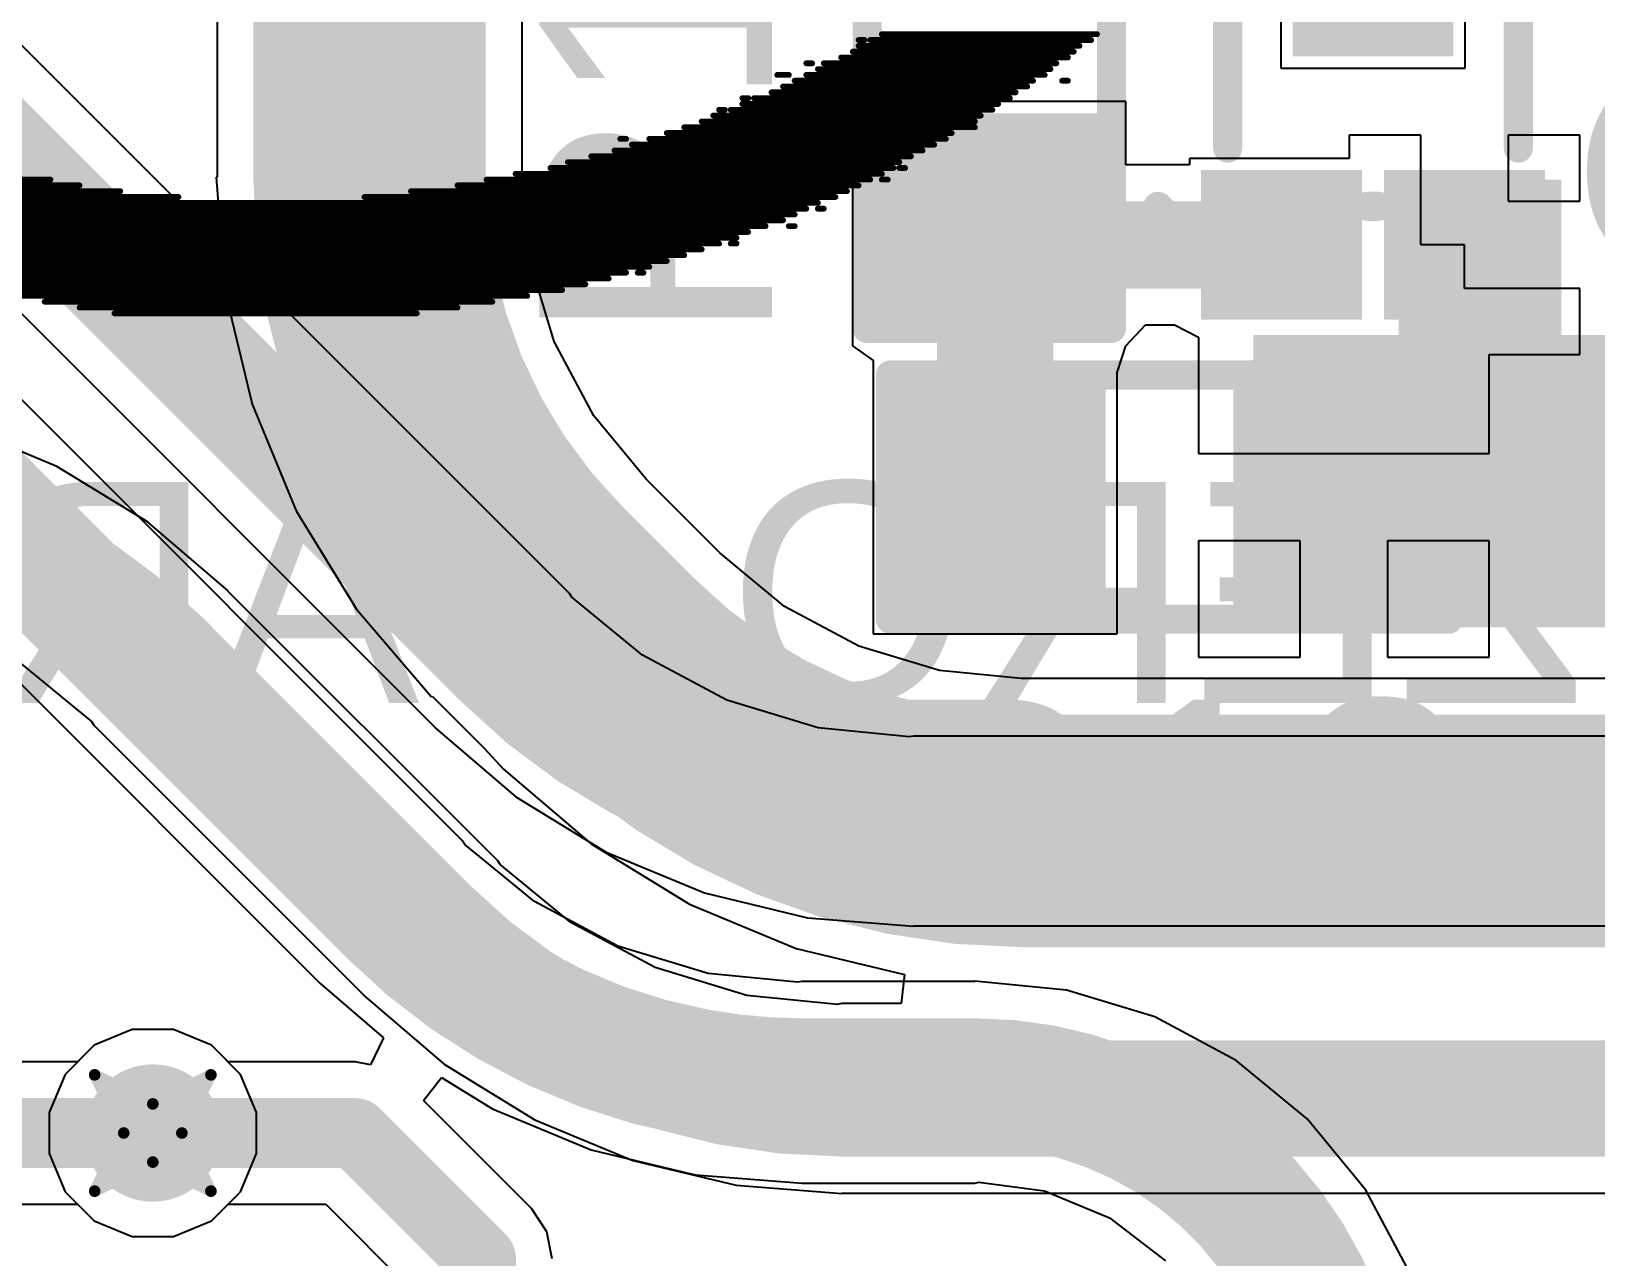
# Model space of a CAD drawing. Header units: inches. Extents: x -5 to 426, y -53 to 116.
# Drawn here: x 31.3 to 38.13, y -18.04 to -12.69 of the extents above; entities that cross this region are included whole.
import ezdxf

# ---------------------------------------------------------------- set-up
doc = ezdxf.new("R2010")
doc.units = ezdxf.units.IN
for name, color, linetype in [('Board Outline', 216, 'Continuous'), ('Bottom Layer', 5, 'Continuous'), ('Bottom Overlay', 54, 'Continuous'), ('Drill Drawing', 1, 'Continuous'), ('Top Layer', 1, 'Continuous'), ('Top Overlay', 2, 'Continuous'), ('Top Paste', 8, 'Continuous'), ('Top Solder', 216, 'Continuous'), ('Via Holes', 16, 'Continuous')]:
    doc.layers.add(name, color=color, linetype=linetype)
doc.styles.add('Arial', font='', dxfattribs={"height": 0.2})
doc.styles.get('Arial').set_extended_font_data('Arial')

# ---------------------------------------------------------------- blocks, each defined once
blk = doc.blocks.new('R___0603_38')
at = {"layer": 'Top Layer'}
for points in [[(-0.381, 0.4445), (-0.381, -0.4445), (-1.143, -0.4445), (-1.143, 0.4445)], [(1.143, 0.4445), (1.143, -0.4445), (0.381, -0.4445), (0.381, 0.4445)]]:
    blk.add_hatch(color=1, dxfattribs=at).paths.add_polyline_path(points)
at = {"layer": 'Top Paste'}
for points in [[(-0.381, 0.4445), (-0.381, -0.4445), (-1.143, -0.4445), (-1.143, 0.4445)], [(1.143, 0.4445), (1.143, -0.4445), (0.381, -0.4445), (0.381, 0.4445)]]:
    blk.add_hatch(color=8, dxfattribs=at).paths.add_polyline_path(points)
at = {"layer": 'Top Solder'}
for points in [[(-0.2794, 0.5461), (-0.2794, -0.5461), (-1.2446, -0.5461), (-1.2446, 0.5461)], [(1.2446, 0.5461), (1.2446, -0.5461), (0.2794, -0.5461), (0.2794, 0.5461)]]:
    blk.add_hatch(color=216, dxfattribs=at).paths.add_polyline_path(points)
at = {"layer": 'Top Overlay'}
for points in [[(-1.2192, 0.5334, 0.127, 0.127, 0), (1.2192, 0.5334, 0.127, 0.127, 0)], [(-1.2192, -0.5334, 0.127, 0.127, 0), (-1.2192, 0.5334, 0.127, 0.127, 0)], [(1.2192, -0.5334, 0.127, 0.127, 0), (1.2192, 0.5334, 0.127, 0.127, 0)], [(-1.2192, -0.5334, 0.127, 0.127, 0), (1.2192, -0.5334, 0.127, 0.127, 0)]]:
    blk.add_lwpolyline(points, format="xyseb", dxfattribs=at)
for points in [[(-1.25095, 0.5334, 0.0635, 0.0635, 1), (-1.18745, 0.5334, 0.0635, 0.0635, 1)], [(-1.25095, 0.5334, 0.0635, 0.0635, 1), (-1.18745, 0.5334, 0.0635, 0.0635, 1)], [(1.18745, 0.5334, 0.0635, 0.0635, 1), (1.25095, 0.5334, 0.0635, 0.0635, 1)], [(1.18745, 0.5334, 0.0635, 0.0635, 1), (1.25095, 0.5334, 0.0635, 0.0635, 1)], [(-1.25095, -0.5334, 0.0635, 0.0635, 1), (-1.18745, -0.5334, 0.0635, 0.0635, 1)], [(-1.25095, -0.5334, 0.0635, 0.0635, 1), (-1.18745, -0.5334, 0.0635, 0.0635, 1)], [(1.18745, -0.5334, 0.0635, 0.0635, 1), (1.25095, -0.5334, 0.0635, 0.0635, 1)], [(1.18745, -0.5334, 0.0635, 0.0635, 1), (1.25095, -0.5334, 0.0635, 0.0635, 1)]]:
    blk.add_lwpolyline(points, format="xyseb", close=True, dxfattribs=at)
blk = doc.blocks.new('R___0603_39')
at = {"layer": 'Top Layer'}
for points in [[(-0.381, 0.4445), (-0.381, -0.4445), (-1.143, -0.4445), (-1.143, 0.4445)], [(1.143, 0.4445), (1.143, -0.4445), (0.381, -0.4445), (0.381, 0.4445)]]:
    blk.add_hatch(color=1, dxfattribs=at).paths.add_polyline_path(points)
at = {"layer": 'Top Paste'}
for points in [[(-0.381, 0.4445), (-0.381, -0.4445), (-1.143, -0.4445), (-1.143, 0.4445)], [(1.143, 0.4445), (1.143, -0.4445), (0.381, -0.4445), (0.381, 0.4445)]]:
    blk.add_hatch(color=8, dxfattribs=at).paths.add_polyline_path(points)
at = {"layer": 'Top Solder'}
for points in [[(-0.2794, 0.5461), (-0.2794, -0.5461), (-1.2446, -0.5461), (-1.2446, 0.5461)], [(1.2446, 0.5461), (1.2446, -0.5461), (0.2794, -0.5461), (0.2794, 0.5461)]]:
    blk.add_hatch(color=216, dxfattribs=at).paths.add_polyline_path(points)
at = {"layer": 'Top Overlay'}
for points in [[(-1.2192, 0.5334, 0.127, 0.127, 0), (1.2192, 0.5334, 0.127, 0.127, 0)], [(-1.2192, 0.5334, 0.127, 0.127, 0), (-1.2192, -0.5334, 0.127, 0.127, 0)], [(1.2192, 0.5334, 0.127, 0.127, 0), (1.2192, -0.5334, 0.127, 0.127, 0)], [(-1.2192, -0.5334, 0.127, 0.127, 0), (1.2192, -0.5334, 0.127, 0.127, 0)]]:
    blk.add_lwpolyline(points, format="xyseb", dxfattribs=at)
for points in [[(-1.25095, 0.5334, 0.0635, 0.0635, 1), (-1.18745, 0.5334, 0.0635, 0.0635, 1)], [(-1.25095, 0.5334, 0.0635, 0.0635, 1), (-1.18745, 0.5334, 0.0635, 0.0635, 1)], [(1.18745, 0.5334, 0.0635, 0.0635, 1), (1.25095, 0.5334, 0.0635, 0.0635, 1)], [(1.18745, 0.5334, 0.0635, 0.0635, 1), (1.25095, 0.5334, 0.0635, 0.0635, 1)], [(-1.25095, -0.5334, 0.0635, 0.0635, 1), (-1.18745, -0.5334, 0.0635, 0.0635, 1)], [(-1.25095, -0.5334, 0.0635, 0.0635, 1), (-1.18745, -0.5334, 0.0635, 0.0635, 1)], [(1.18745, -0.5334, 0.0635, 0.0635, 1), (1.25095, -0.5334, 0.0635, 0.0635, 1)], [(1.18745, -0.5334, 0.0635, 0.0635, 1), (1.25095, -0.5334, 0.0635, 0.0635, 1)]]:
    blk.add_lwpolyline(points, format="xyseb", close=True, dxfattribs=at)
blk = doc.blocks.new('SOT_723_41')
at = {"layer": 'Top Layer'}
for points in [[(-0.25, 0.8), (0.25, 0.8), (0.25, 0.35), (-0.25, 0.35)], [(-0.65, -0.35), (-0.15, -0.35), (-0.15, -0.8), (-0.65, -0.8)], [(0.15, -0.35), (0.65, -0.35), (0.65, -0.8), (0.15, -0.8)]]:
    blk.add_hatch(color=1, dxfattribs=at).paths.add_polyline_path(points)
at = {"layer": 'Top Paste'}
for points in [[(-0.25, 0.8), (0.25, 0.8), (0.25, 0.35), (-0.25, 0.35)], [(-0.65, -0.35), (-0.15, -0.35), (-0.15, -0.8), (-0.65, -0.8)], [(0.15, -0.35), (0.65, -0.35), (0.65, -0.8), (0.15, -0.8)]]:
    blk.add_hatch(color=8, dxfattribs=at).paths.add_polyline_path(points)
at = {"layer": 'Top Solder'}
for points in [[(-0.3516, 0.9016), (0.3516, 0.9016), (0.3516, 0.2484), (-0.3516, 0.2484)], [(-0.7516, -0.2484), (-0.0484, -0.2484), (-0.0484, -0.9016), (-0.7516, -0.9016)], [(0.0484, -0.2484), (0.7516, -0.2484), (0.7516, -0.9016), (0.0484, -0.9016)]]:
    blk.add_hatch(color=216, dxfattribs=at).paths.add_polyline_path(points)
at = {"layer": 'Top Overlay'}
for points in [[(-0.635, -0.1524, 0.127, 0.127, 0), (-0.635, 0.635, 0.127, 0.127, 0)], [(-0.635, 0.635, 0.127, 0.127, 0), (-0.381, 0.635, 0.127, 0.127, 0)], [(-0.635, -0.1524, 0.127, 0.127, 0), (-0.635, 0.635, 0.127, 0.127, 0)], [(-0.635, 0.635, 0.127, 0.127, 0), (-0.381, 0.635, 0.127, 0.127, 0)], [(0.381, 0.635, 0.127, 0.127, 0), (0.635, 0.635, 0.127, 0.127, 0)], [(0.635, -0.1524, 0.127, 0.127, 0), (0.635, 0.635, 0.127, 0.127, 0)], [(-0.9398, -0.6604, 0.127, 0.127, 0), (-0.9398, -0.4064, 0.127, 0.127, 0)], [(-0.9398, -0.4064, 0.127, 0.127, 0), (-0.8128, -0.5334, 0.127, 0.127, 0)], [(-0.0254, -0.4064, 0.127, 0.127, 0), (0.0254, -0.4064, 0.127, 0.127, 0)], [(-0.9398, -0.6604, 0.127, 0.127, 0), (-0.8128, -0.5334, 0.127, 0.127, 0)]]:
    blk.add_lwpolyline(points, format="xyseb", dxfattribs=at)
for points in [[(-0.6667, 0.635, 0.0635, 0.0635, 1), (-0.6032, 0.635, 0.0635, 0.0635, 1)], [(-0.6667, 0.635, 0.0635, 0.0635, 1), (-0.6032, 0.635, 0.0635, 0.0635, 1)], [(-0.6667, 0.635, 0.0635, 0.0635, 1), (-0.6032, 0.635, 0.0635, 0.0635, 1)], [(-0.6667, 0.635, 0.0635, 0.0635, 1), (-0.6032, 0.635, 0.0635, 0.0635, 1)], [(-0.4128, 0.635, 0.0635, 0.0635, 1), (-0.3493, 0.635, 0.0635, 0.0635, 1)], [(-0.4128, 0.635, 0.0635, 0.0635, 1), (-0.3493, 0.635, 0.0635, 0.0635, 1)], [(0.3493, 0.635, 0.0635, 0.0635, 1), (0.4128, 0.635, 0.0635, 0.0635, 1)], [(0.6032, 0.635, 0.0635, 0.0635, 1), (0.6667, 0.635, 0.0635, 0.0635, 1)], [(0.6032, 0.635, 0.0635, 0.0635, 1), (0.6667, 0.635, 0.0635, 0.0635, 1)], [(-0.6667, -0.1524, 0.0635, 0.0635, 1), (-0.6032, -0.1524, 0.0635, 0.0635, 1)], [(-0.6667, -0.1524, 0.0635, 0.0635, 1), (-0.6032, -0.1524, 0.0635, 0.0635, 1)], [(0.6032, -0.1524, 0.0635, 0.0635, 1), (0.6667, -0.1524, 0.0635, 0.0635, 1)], [(-0.9715, -0.4064, 0.0635, 0.0635, 1), (-0.908, -0.4064, 0.0635, 0.0635, 1)], [(-0.9715, -0.4064, 0.0635, 0.0635, 1), (-0.908, -0.4064, 0.0635, 0.0635, 1)], [(-0.0571, -0.4064, 0.0635, 0.0635, 1), (0.0063, -0.4064, 0.0635, 0.0635, 1)], [(-0.0063, -0.4064, 0.0635, 0.0635, 1), (0.0571, -0.4064, 0.0635, 0.0635, 1)], [(-0.8446, -0.5334, 0.0635, 0.0635, 1), (-0.781, -0.5334, 0.0635, 0.0635, 1)], [(-0.8446, -0.5334, 0.0635, 0.0635, 1), (-0.781, -0.5334, 0.0635, 0.0635, 1)], [(-0.9715, -0.6604, 0.0635, 0.0635, 1), (-0.908, -0.6604, 0.0635, 0.0635, 1)], [(-0.9715, -0.6604, 0.0635, 0.0635, 1), (-0.908, -0.6604, 0.0635, 0.0635, 1)]]:
    blk.add_lwpolyline(points, format="xyseb", close=True, dxfattribs=at)

msp = doc.modelspace()

# ---------------------------------------------------------------- hatches: boundary and pattern name
at = {"layer": 'Bottom Layer'}
h = msp.add_hatch(color=5, dxfattribs=at)
edge = h.paths.add_edge_path()
edge.add_arc((31.8262, -17.5006), 0.3, 0, 360)
at = {"layer": 'Top Layer'}
for points in [[(37.2689, -14.2506), (37.9801, -14.2506), (37.9801, -13.3362), (37.2689, -13.3362)], [(38.6747, -15.2847), (38.6747, -14.0147), (36.6339, -14.0147), (36.6339, -15.2847)], [(42.5013, -15.292), (42.5013, -14.022), (37.2435, -14.022), (37.2435, -15.292)]]:
    msp.add_hatch(color=1, dxfattribs=at).paths.add_polyline_path(points)
h = msp.add_hatch(color=1, dxfattribs=at)
edge = h.paths.add_edge_path()
edge.add_arc((31.8262, -17.5006), 0.3, 0, 360)
at = {"layer": 'Via Holes'}
h = msp.add_hatch(color=7, dxfattribs=at)
edge = h.paths.add_edge_path()
edge.add_arc((31.8262, -17.5006), 0.15, 0, 360)

# ---------------------------------------------------------------- linework, layer by layer
at = {"layer": 'Board Outline'}
msp.add_lwpolyline([(49.7725, 6.3481, 0.254, 0.254, -1.144567), (-0.2979, -38.4414, 0.254, 0.254, 0)], format="xyseb", dxfattribs=at)
at = {"layer": 'Bottom Layer'}
for p, q in [((32.107, -7.3856), (32.107, -13.3255)), ((33.4392, -13.3255), (33.4392, -7.3856)), ((32.107, -13.3255), (32.1028, -13.3255)), ((32.1028, -13.3255), (32.1423, -13.8277)), ((33.438, -13.3343), (33.4392, -13.3255)), ((33.4732, -13.6915), (33.438, -13.3343)), ((33.5799, -14.0434), (33.4732, -13.6915)), ((32.1423, -13.8277), (32.2599, -14.3175)), ((33.7533, -14.3677), (33.5799, -14.0434)), ((32.2599, -14.3175), (32.4527, -14.7829)), ((31.4072, -14.589), (30.9787, -14.4115)), ((33.981, -14.6451), (33.7533, -14.3677)), ((31.8026, -14.8313), (31.4072, -14.589)), ((33.988, -14.6505), (33.981, -14.6451)), ((34.216, -14.8785), (33.988, -14.6505)), ((32.1553, -15.1325), (31.8026, -14.8313)), ((32.4527, -14.7829), (32.7159, -15.2124)), ((34.3035, -14.966), (34.216, -14.8785)), ((34.3975, -15.0458), (34.3035, -14.966)), ((34.5864, -15.2008), (34.3975, -15.0458)), ((32.1545, -15.1333), (32.1553, -15.1325)), ((33.3336, -16.3124), (32.1545, -15.1333)), ((32.7159, -15.2124), (33.0431, -15.5955)), ((34.9107, -15.3741), (34.5864, -15.2008)), ((35.2626, -15.4809), (34.9107, -15.3741)), ((31.2495, -15.4504), (31.558, -15.7036)), ((35.6197, -15.516), (35.2626, -15.4809)), ((35.6286, -15.5149), (35.6197, -15.516)), ((42.4178, -15.5149), (35.6286, -15.5149)), ((33.0431, -15.5955), (33.046, -15.5925)), ((33.046, -15.5925), (33.2717, -15.8182)), ((31.558, -15.7036), (31.5685, -15.7193)), ((31.5685, -15.7193), (32.7476, -16.8984)), ((33.2717, -15.8182), (33.3586, -15.911)), ((33.3586, -15.911), (33.3586, -15.911)), ((33.3586, -15.911), (33.7416, -16.2382)), ((33.7416, -16.2382), (34.1711, -16.5014)), ((33.3441, -16.3282), (33.3336, -16.3124)), ((33.6526, -16.5814), (33.3441, -16.3282)), ((34.1711, -16.5014), (34.6365, -16.6942)), ((34.0211, -16.7783), (33.6526, -16.5814)), ((34.6365, -16.6942), (35.1108, -16.808)), ((34.4209, -16.8996), (34.0211, -16.7783)), ((35.1108, -16.808), (35.0958, -16.935)), ((32.7476, -16.8984), (32.7468, -16.8992)), ((32.7468, -16.8992), (33.0994, -17.2004)), ((34.8181, -16.9387), (34.4209, -16.8996)), ((34.8366, -16.935), (34.8181, -16.9387)), ((35.0958, -16.935), (34.8366, -16.935)), ((31.7362, -17.0482), (31.5699, -17.1171)), ((31.9162, -17.0482), (31.7362, -17.0482)), ((32.0825, -17.1171), (31.9162, -17.0482)), ((31.5699, -17.1171), (31.4972, -17.1898)), ((32.2097, -17.2443), (32.0825, -17.1171)), ((31.4972, -17.1898), (26.2895, -17.1898)), ((33.0994, -17.2004), (33.4949, -17.4428)), ((32.2786, -17.4106), (32.2097, -17.2443)), ((32.2786, -17.5906), (32.2786, -17.4106)), ((33.4949, -17.4428), (33.9233, -17.6202)), ((32.2097, -17.7569), (32.2786, -17.5906)), ((33.9233, -17.6202), (34.3743, -17.7285)), ((32.0825, -17.8841), (32.2097, -17.7569)), ((34.3743, -17.7285), (34.8366, -17.7649)), ((34.8366, -17.7649), (34.8366, -17.7637)), ((34.8366, -17.7637), (39.0289, -17.7637)), ((26.1608, -17.8114), (31.4972, -17.8114)), ((31.4972, -17.8114), (31.5699, -17.8841)), ((31.5699, -17.8841), (31.7362, -17.953)), ((31.9162, -17.953), (32.0825, -17.8841)), ((31.7362, -17.953), (31.9162, -17.953))]:
    msp.add_line(p, q, dxfattribs=at)
for points in [[(32.7731, -13.3255, 1.016, 1.016, 0), (32.7731, -7.3856, 1.016, 1.016, 0)], [(33.517, -15.1215, 1.016, 1.016, -0.198912), (32.7731, -13.3255, 1.016, 1.016, 0)], [(30.0654, -14.6824, 0.508, 0.508, -0.198912), (31.8615, -15.4263, 0.508, 0.508, 0)], [(33.517, -15.1215, 1.016, 1.016, 0), (33.8325, -15.437, 1.016, 1.016, 0)], [(35.6286, -16.181, 1.016, 1.016, -0.198912), (33.8325, -15.437, 1.016, 1.016, 0)], [(31.8615, -15.4263, 0.508, 0.508, 0), (33.0406, -16.6054, 0.508, 0.508, 0)], [(35.6286, -16.181, 1.016, 1.016, 0), (42.4178, -16.181, 1.016, 1.016, 0)], [(34.8366, -17.3494, 0.508, 0.508, -0.198912), (33.0406, -16.6054, 0.508, 0.508, 0)], [(34.8366, -17.3494, 0.508, 0.508, 0), (39.0289, -17.3494, 0.508, 0.508, 0)], [(26.1608, -17.5006, 0.3048, 0.3048, 0), (31.8262, -17.5006, 0.3048, 0.3048, 0)]]:
    msp.add_lwpolyline(points, format="xyseb", dxfattribs=at)
for points in [[(32.5191, -13.3255, 0.508, 0.508, 1), (33.0271, -13.3255, 0.508, 0.508, 1)], [(32.5191, -13.3255, 0.508, 0.508, 1), (33.0271, -13.3255, 0.508, 0.508, 1)], [(33.263, -15.1215, 0.508, 0.508, 1), (33.771, -15.1215, 0.508, 0.508, 1)], [(33.263, -15.1215, 0.508, 0.508, 1), (33.771, -15.1215, 0.508, 0.508, 1)], [(33.5785, -15.437, 0.508, 0.508, 1), (34.0865, -15.437, 0.508, 0.508, 1)], [(33.5785, -15.437, 0.508, 0.508, 1), (34.0865, -15.437, 0.508, 0.508, 1)], [(31.7345, -15.4263, 0.254, 0.254, 1), (31.9885, -15.4263, 0.254, 0.254, 1)], [(31.7345, -15.4263, 0.254, 0.254, 1), (31.9885, -15.4263, 0.254, 0.254, 1)], [(35.3746, -16.181, 0.508, 0.508, 1), (35.8826, -16.181, 0.508, 0.508, 1)], [(35.3746, -16.181, 0.508, 0.508, 1), (35.8826, -16.181, 0.508, 0.508, 1)], [(32.9136, -16.6054, 0.254, 0.254, 1), (33.1676, -16.6054, 0.254, 0.254, 1)], [(32.9136, -16.6054, 0.254, 0.254, 1), (33.1676, -16.6054, 0.254, 0.254, 1)], [(34.7096, -17.3494, 0.254, 0.254, 1), (34.9636, -17.3494, 0.254, 0.254, 1)], [(34.7096, -17.3494, 0.254, 0.254, 1), (34.9636, -17.3494, 0.254, 0.254, 1)], [(31.75, -17.5006, 0.1524, 0.1524, 1), (31.9024, -17.5006, 0.1524, 0.1524, 1)]]:
    msp.add_lwpolyline(points, format="xyseb", close=True, dxfattribs=at)
at = {"layer": 'Bottom Overlay'}
for points in [[(35.0115, -12.7012, 0.0254, 0.0254, 0), (35.9513, -12.7012, 0.0254, 0.0254, 0)], [(34.8845, -12.7774, 0.0254, 0.0254, 0), (35.8497, -12.7774, 0.0254, 0.0254, 0)], [(34.9099, -12.7266, 0.0254, 0.0254, 0), (34.9353, -12.7266, 0.0254, 0.0254, 0)], [(34.9099, -12.752, 0.0254, 0.0254, 0), (35.8751, -12.752, 0.0254, 0.0254, 0)], [(34.9607, -12.7266, 0.0254, 0.0254, 0), (35.9259, -12.7266, 0.0254, 0.0254, 0)], [(34.6813, -12.8282, 0.0254, 0.0254, 0), (34.7067, -12.8282, 0.0254, 0.0254, 0)], [(34.7321, -12.8536, 0.0254, 0.0254, 0), (35.7481, -12.8536, 0.0254, 0.0254, 0)], [(34.7575, -12.8282, 0.0254, 0.0254, 0), (35.7735, -12.8282, 0.0254, 0.0254, 0)], [(34.8337, -12.8028, 0.0254, 0.0254, 0), (35.8243, -12.8028, 0.0254, 0.0254, 0)], [(34.5543, -12.879, 0.0254, 0.0254, 0), (34.6051, -12.879, 0.0254, 0.0254, 0)], [(34.5797, -12.9298, 0.0254, 0.0254, 0), (35.6465, -12.9298, 0.0254, 0.0254, 0)], [(34.6305, -12.9044, 0.0254, 0.0254, 0), (35.6719, -12.9044, 0.0254, 0.0254, 0)], [(34.6813, -12.879, 0.0254, 0.0254, 0), (35.7227, -12.879, 0.0254, 0.0254, 0)], [(35.7989, -12.9044, 0.0254, 0.0254, 0), (35.8243, -12.9044, 0.0254, 0.0254, 0)], [(34.4019, -12.9806, 0.0254, 0.0254, 0), (34.4273, -12.9806, 0.0254, 0.0254, 0)], [(34.4527, -12.9806, 0.0254, 0.0254, 0), (35.5703, -12.9806, 0.0254, 0.0254, 0)], [(34.5289, -12.9552, 0.0254, 0.0254, 0), (35.5957, -12.9552, 0.0254, 0.0254, 0)], [(34.2749, -13.0568, 0.0254, 0.0254, 0), (35.4433, -13.0568, 0.0254, 0.0254, 0)], [(34.3003, -13.0314, 0.0254, 0.0254, 0), (34.3257, -13.0314, 0.0254, 0.0254, 0)], [(34.3511, -13.0314, 0.0254, 0.0254, 0), (35.4941, -13.0314, 0.0254, 0.0254, 0)], [(34.4019, -13.006, 0.0254, 0.0254, 0), (35.5195, -13.006, 0.0254, 0.0254, 0)], [(34.0717, -13.133, 0.0254, 0.0254, 0), (35.3163, -13.133, 0.0254, 0.0254, 0)], [(34.1479, -13.1076, 0.0254, 0.0254, 0), (35.4179, -13.1076, 0.0254, 0.0254, 0)], [(34.2241, -13.0822, 0.0254, 0.0254, 0), (35.4179, -13.0822, 0.0254, 0.0254, 0)], [(33.8685, -13.1584, 0.0254, 0.0254, 0), (33.8939, -13.1584, 0.0254, 0.0254, 0)], [(33.9193, -13.1838, 0.0254, 0.0254, 0), (35.2401, -13.1838, 0.0254, 0.0254, 0)], [(33.9955, -13.1584, 0.0254, 0.0254, 0), (35.2909, -13.1584, 0.0254, 0.0254, 0)], [(33.6399, -13.26, 0.0254, 0.0254, 0), (35.0877, -13.26, 0.0254, 0.0254, 0)], [(33.7415, -13.2346, 0.0254, 0.0254, 0), (35.1385, -13.2346, 0.0254, 0.0254, 0)], [(33.8431, -13.2092, 0.0254, 0.0254, 0), (35.1893, -13.2092, 0.0254, 0.0254, 0)], [(29.7283, -13.3362, 0.0254, 0.0254, 0), (31.3793, -13.3362, 0.0254, 0.0254, 0)], [(33.2843, -13.3362, 0.0254, 0.0254, 0), (34.9607, -13.3362, 0.0254, 0.0254, 0)], [(33.4113, -13.3108, 0.0254, 0.0254, 0), (35.0115, -13.3108, 0.0254, 0.0254, 0)], [(33.5637, -13.2854, 0.0254, 0.0254, 0), (35.0623, -13.2854, 0.0254, 0.0254, 0)], [(35.0115, -13.3362, 0.0254, 0.0254, 0), (35.0369, -13.3362, 0.0254, 0.0254, 0)], [(35.0877, -13.2854, 0.0254, 0.0254, 0), (35.1131, -13.2854, 0.0254, 0.0254, 0)], [(29.7791, -13.3616, 0.0254, 0.0254, 0), (31.5063, -13.3616, 0.0254, 0.0254, 0)], [(29.8045, -13.387, 0.0254, 0.0254, 0), (31.6841, -13.387, 0.0254, 0.0254, 0)], [(32.9541, -13.387, 0.0254, 0.0254, 0), (34.8591, -13.387, 0.0254, 0.0254, 0)], [(33.1573, -13.3616, 0.0254, 0.0254, 0), (34.9099, -13.3616, 0.0254, 0.0254, 0)], [(29.8807, -13.4124, 0.0254, 0.0254, 0), (31.9381, -13.4124, 0.0254, 0.0254, 0)], [(29.9315, -13.4378, 0.0254, 0.0254, 0), (34.7321, -13.4378, 0.0254, 0.0254, 0)], [(29.9569, -13.4632, 0.0254, 0.0254, 0), (34.6813, -13.4632, 0.0254, 0.0254, 0)], [(32.7509, -13.4124, 0.0254, 0.0254, 0), (34.8083, -13.4124, 0.0254, 0.0254, 0)], [(34.7321, -13.4632, 0.0254, 0.0254, 0), (34.7575, -13.4632, 0.0254, 0.0254, 0)], [(30.0331, -13.4886, 0.0254, 0.0254, 0), (34.6305, -13.4886, 0.0254, 0.0254, 0)], [(30.1093, -13.514, 0.0254, 0.0254, 0), (34.5797, -13.514, 0.0254, 0.0254, 0)], [(30.1601, -13.5394, 0.0254, 0.0254, 0), (34.5035, -13.5394, 0.0254, 0.0254, 0)], [(34.6051, -13.5394, 0.0254, 0.0254, 0), (34.6305, -13.5394, 0.0254, 0.0254, 0)], [(30.2109, -13.5648, 0.0254, 0.0254, 0), (34.4273, -13.5648, 0.0254, 0.0254, 0)], [(30.2871, -13.5902, 0.0254, 0.0254, 0), (34.3765, -13.5902, 0.0254, 0.0254, 0)], [(30.3379, -13.6156, 0.0254, 0.0254, 0), (34.3003, -13.6156, 0.0254, 0.0254, 0)], [(30.4395, -13.641, 0.0254, 0.0254, 0), (34.2241, -13.641, 0.0254, 0.0254, 0)], [(30.5157, -13.6664, 0.0254, 0.0254, 0), (34.1479, -13.6664, 0.0254, 0.0254, 0)], [(34.3511, -13.6156, 0.0254, 0.0254, 0), (34.3765, -13.6156, 0.0254, 0.0254, 0)], [(30.5919, -13.6918, 0.0254, 0.0254, 0), (34.0717, -13.6918, 0.0254, 0.0254, 0)], [(30.6681, -13.7172, 0.0254, 0.0254, 0), (33.9955, -13.7172, 0.0254, 0.0254, 0)], [(30.7697, -13.7426, 0.0254, 0.0254, 0), (33.8939, -13.7426, 0.0254, 0.0254, 0)], [(33.9447, -13.7426, 0.0254, 0.0254, 0), (33.9701, -13.7426, 0.0254, 0.0254, 0)], [(30.8459, -13.768, 0.0254, 0.0254, 0), (33.8177, -13.768, 0.0254, 0.0254, 0)], [(30.9475, -13.7934, 0.0254, 0.0254, 0), (33.7161, -13.7934, 0.0254, 0.0254, 0)], [(31.0745, -13.8188, 0.0254, 0.0254, 0), (33.6145, -13.8188, 0.0254, 0.0254, 0)], [(31.2015, -13.8442, 0.0254, 0.0254, 0), (33.4621, -13.8442, 0.0254, 0.0254, 0)], [(31.3539, -13.8696, 0.0254, 0.0254, 0), (33.3097, -13.8696, 0.0254, 0.0254, 0)], [(31.5063, -13.895, 0.0254, 0.0254, 0), (33.1573, -13.895, 0.0254, 0.0254, 0)], [(31.6587, -13.9204, 0.0254, 0.0254, 0), (32.9795, -13.9204, 0.0254, 0.0254, 0)]]:
    msp.add_lwpolyline(points, format="xyseb", dxfattribs=at)
for points in [[(35.0051, -12.7012, 0.0127, 0.0127, 1), (35.0178, -12.7012, 0.0127, 0.0127, 1)], [(35.9449, -12.7012, 0.0127, 0.0127, 1), (35.9576, -12.7012, 0.0127, 0.0127, 1)], [(34.8781, -12.7774, 0.0127, 0.0127, 1), (34.8908, -12.7774, 0.0127, 0.0127, 1)], [(34.9035, -12.7266, 0.0127, 0.0127, 1), (34.9162, -12.7266, 0.0127, 0.0127, 1)], [(34.9035, -12.752, 0.0127, 0.0127, 1), (34.9162, -12.752, 0.0127, 0.0127, 1)], [(34.9289, -12.7266, 0.0127, 0.0127, 1), (34.9416, -12.7266, 0.0127, 0.0127, 1)], [(34.9543, -12.7266, 0.0127, 0.0127, 1), (34.967, -12.7266, 0.0127, 0.0127, 1)], [(35.8433, -12.7774, 0.0127, 0.0127, 1), (35.856, -12.7774, 0.0127, 0.0127, 1)], [(35.8687, -12.752, 0.0127, 0.0127, 1), (35.8814, -12.752, 0.0127, 0.0127, 1)], [(35.9195, -12.7266, 0.0127, 0.0127, 1), (35.9322, -12.7266, 0.0127, 0.0127, 1)], [(34.6749, -12.8282, 0.0127, 0.0127, 1), (34.6876, -12.8282, 0.0127, 0.0127, 1)], [(34.7003, -12.8282, 0.0127, 0.0127, 1), (34.713, -12.8282, 0.0127, 0.0127, 1)], [(34.7257, -12.8536, 0.0127, 0.0127, 1), (34.7384, -12.8536, 0.0127, 0.0127, 1)], [(34.7511, -12.8282, 0.0127, 0.0127, 1), (34.7638, -12.8282, 0.0127, 0.0127, 1)], [(34.8273, -12.8028, 0.0127, 0.0127, 1), (34.84, -12.8028, 0.0127, 0.0127, 1)], [(35.7417, -12.8536, 0.0127, 0.0127, 1), (35.7544, -12.8536, 0.0127, 0.0127, 1)], [(35.7671, -12.8282, 0.0127, 0.0127, 1), (35.7798, -12.8282, 0.0127, 0.0127, 1)], [(35.8179, -12.8028, 0.0127, 0.0127, 1), (35.8306, -12.8028, 0.0127, 0.0127, 1)], [(34.5479, -12.879, 0.0127, 0.0127, 1), (34.5606, -12.879, 0.0127, 0.0127, 1)], [(34.5733, -12.9298, 0.0127, 0.0127, 1), (34.586, -12.9298, 0.0127, 0.0127, 1)], [(34.5987, -12.879, 0.0127, 0.0127, 1), (34.6114, -12.879, 0.0127, 0.0127, 1)], [(34.6241, -12.9044, 0.0127, 0.0127, 1), (34.6368, -12.9044, 0.0127, 0.0127, 1)], [(34.6749, -12.879, 0.0127, 0.0127, 1), (34.6876, -12.879, 0.0127, 0.0127, 1)], [(35.6401, -12.9298, 0.0127, 0.0127, 1), (35.6528, -12.9298, 0.0127, 0.0127, 1)], [(35.6655, -12.9044, 0.0127, 0.0127, 1), (35.6782, -12.9044, 0.0127, 0.0127, 1)], [(35.7163, -12.879, 0.0127, 0.0127, 1), (35.729, -12.879, 0.0127, 0.0127, 1)], [(35.7925, -12.9044, 0.0127, 0.0127, 1), (35.8052, -12.9044, 0.0127, 0.0127, 1)], [(35.8179, -12.9044, 0.0127, 0.0127, 1), (35.8306, -12.9044, 0.0127, 0.0127, 1)], [(34.3955, -12.9806, 0.0127, 0.0127, 1), (34.4082, -12.9806, 0.0127, 0.0127, 1)], [(34.4209, -12.9806, 0.0127, 0.0127, 1), (34.4336, -12.9806, 0.0127, 0.0127, 1)], [(34.4463, -12.9806, 0.0127, 0.0127, 1), (34.459, -12.9806, 0.0127, 0.0127, 1)], [(34.5225, -12.9552, 0.0127, 0.0127, 1), (34.5352, -12.9552, 0.0127, 0.0127, 1)], [(35.5639, -12.9806, 0.0127, 0.0127, 1), (35.5766, -12.9806, 0.0127, 0.0127, 1)], [(35.5893, -12.9552, 0.0127, 0.0127, 1), (35.602, -12.9552, 0.0127, 0.0127, 1)], [(34.2685, -13.0568, 0.0127, 0.0127, 1), (34.2812, -13.0568, 0.0127, 0.0127, 1)], [(34.2939, -13.0314, 0.0127, 0.0127, 1), (34.3066, -13.0314, 0.0127, 0.0127, 1)], [(34.3193, -13.0314, 0.0127, 0.0127, 1), (34.332, -13.0314, 0.0127, 0.0127, 1)], [(34.3447, -13.0314, 0.0127, 0.0127, 1), (34.3574, -13.0314, 0.0127, 0.0127, 1)], [(34.3955, -13.006, 0.0127, 0.0127, 1), (34.4082, -13.006, 0.0127, 0.0127, 1)], [(35.4369, -13.0568, 0.0127, 0.0127, 1), (35.4496, -13.0568, 0.0127, 0.0127, 1)], [(35.4877, -13.0314, 0.0127, 0.0127, 1), (35.5004, -13.0314, 0.0127, 0.0127, 1)], [(35.5131, -13.006, 0.0127, 0.0127, 1), (35.5258, -13.006, 0.0127, 0.0127, 1)], [(34.0653, -13.133, 0.0127, 0.0127, 1), (34.078, -13.133, 0.0127, 0.0127, 1)], [(34.1415, -13.1076, 0.0127, 0.0127, 1), (34.1542, -13.1076, 0.0127, 0.0127, 1)], [(34.2177, -13.0822, 0.0127, 0.0127, 1), (34.2304, -13.0822, 0.0127, 0.0127, 1)], [(35.3099, -13.133, 0.0127, 0.0127, 1), (35.3226, -13.133, 0.0127, 0.0127, 1)], [(35.4115, -13.0822, 0.0127, 0.0127, 1), (35.4242, -13.0822, 0.0127, 0.0127, 1)], [(35.4115, -13.1076, 0.0127, 0.0127, 1), (35.4242, -13.1076, 0.0127, 0.0127, 1)], [(33.8621, -13.1584, 0.0127, 0.0127, 1), (33.8748, -13.1584, 0.0127, 0.0127, 1)], [(33.8875, -13.1584, 0.0127, 0.0127, 1), (33.9002, -13.1584, 0.0127, 0.0127, 1)], [(33.9129, -13.1838, 0.0127, 0.0127, 1), (33.9256, -13.1838, 0.0127, 0.0127, 1)], [(33.9891, -13.1584, 0.0127, 0.0127, 1), (34.0018, -13.1584, 0.0127, 0.0127, 1)], [(35.2337, -13.1838, 0.0127, 0.0127, 1), (35.2464, -13.1838, 0.0127, 0.0127, 1)], [(35.2845, -13.1584, 0.0127, 0.0127, 1), (35.2972, -13.1584, 0.0127, 0.0127, 1)], [(33.6335, -13.26, 0.0127, 0.0127, 1), (33.6462, -13.26, 0.0127, 0.0127, 1)], [(33.7351, -13.2346, 0.0127, 0.0127, 1), (33.7478, -13.2346, 0.0127, 0.0127, 1)], [(33.8367, -13.2092, 0.0127, 0.0127, 1), (33.8494, -13.2092, 0.0127, 0.0127, 1)], [(35.0813, -13.26, 0.0127, 0.0127, 1), (35.094, -13.26, 0.0127, 0.0127, 1)], [(35.1321, -13.2346, 0.0127, 0.0127, 1), (35.1448, -13.2346, 0.0127, 0.0127, 1)], [(35.1829, -13.2092, 0.0127, 0.0127, 1), (35.1956, -13.2092, 0.0127, 0.0127, 1)], [(31.3729, -13.3362, 0.0127, 0.0127, 1), (31.3856, -13.3362, 0.0127, 0.0127, 1)], [(33.2779, -13.3362, 0.0127, 0.0127, 1), (33.2906, -13.3362, 0.0127, 0.0127, 1)], [(33.4049, -13.3108, 0.0127, 0.0127, 1), (33.4176, -13.3108, 0.0127, 0.0127, 1)], [(33.5573, -13.2854, 0.0127, 0.0127, 1), (33.57, -13.2854, 0.0127, 0.0127, 1)], [(34.9543, -13.3362, 0.0127, 0.0127, 1), (34.967, -13.3362, 0.0127, 0.0127, 1)], [(35.0051, -13.3108, 0.0127, 0.0127, 1), (35.0178, -13.3108, 0.0127, 0.0127, 1)], [(35.0051, -13.3362, 0.0127, 0.0127, 1), (35.0178, -13.3362, 0.0127, 0.0127, 1)], [(35.0305, -13.3362, 0.0127, 0.0127, 1), (35.0432, -13.3362, 0.0127, 0.0127, 1)], [(35.0559, -13.2854, 0.0127, 0.0127, 1), (35.0686, -13.2854, 0.0127, 0.0127, 1)], [(35.0813, -13.2854, 0.0127, 0.0127, 1), (35.094, -13.2854, 0.0127, 0.0127, 1)], [(35.1067, -13.2854, 0.0127, 0.0127, 1), (35.1194, -13.2854, 0.0127, 0.0127, 1)], [(31.4999, -13.3616, 0.0127, 0.0127, 1), (31.5126, -13.3616, 0.0127, 0.0127, 1)], [(31.6777, -13.387, 0.0127, 0.0127, 1), (31.6904, -13.387, 0.0127, 0.0127, 1)], [(32.9477, -13.387, 0.0127, 0.0127, 1), (32.9604, -13.387, 0.0127, 0.0127, 1)], [(33.1509, -13.3616, 0.0127, 0.0127, 1), (33.1636, -13.3616, 0.0127, 0.0127, 1)], [(34.8527, -13.387, 0.0127, 0.0127, 1), (34.8654, -13.387, 0.0127, 0.0127, 1)], [(34.9035, -13.3616, 0.0127, 0.0127, 1), (34.9162, -13.3616, 0.0127, 0.0127, 1)], [(31.9317, -13.4124, 0.0127, 0.0127, 1), (31.9444, -13.4124, 0.0127, 0.0127, 1)], [(32.7445, -13.4124, 0.0127, 0.0127, 1), (32.7572, -13.4124, 0.0127, 0.0127, 1)], [(34.6749, -13.4632, 0.0127, 0.0127, 1), (34.6876, -13.4632, 0.0127, 0.0127, 1)], [(34.7257, -13.4378, 0.0127, 0.0127, 1), (34.7384, -13.4378, 0.0127, 0.0127, 1)], [(34.7257, -13.4632, 0.0127, 0.0127, 1), (34.7384, -13.4632, 0.0127, 0.0127, 1)], [(34.7511, -13.4632, 0.0127, 0.0127, 1), (34.7638, -13.4632, 0.0127, 0.0127, 1)], [(34.8019, -13.4124, 0.0127, 0.0127, 1), (34.8146, -13.4124, 0.0127, 0.0127, 1)], [(34.4971, -13.5394, 0.0127, 0.0127, 1), (34.5098, -13.5394, 0.0127, 0.0127, 1)], [(34.5733, -13.514, 0.0127, 0.0127, 1), (34.586, -13.514, 0.0127, 0.0127, 1)], [(34.5987, -13.5394, 0.0127, 0.0127, 1), (34.6114, -13.5394, 0.0127, 0.0127, 1)], [(34.6241, -13.4886, 0.0127, 0.0127, 1), (34.6368, -13.4886, 0.0127, 0.0127, 1)], [(34.6241, -13.5394, 0.0127, 0.0127, 1), (34.6368, -13.5394, 0.0127, 0.0127, 1)], [(34.3701, -13.5902, 0.0127, 0.0127, 1), (34.3828, -13.5902, 0.0127, 0.0127, 1)], [(34.4209, -13.5648, 0.0127, 0.0127, 1), (34.4336, -13.5648, 0.0127, 0.0127, 1)], [(34.1415, -13.6664, 0.0127, 0.0127, 1), (34.1542, -13.6664, 0.0127, 0.0127, 1)], [(34.2177, -13.641, 0.0127, 0.0127, 1), (34.2304, -13.641, 0.0127, 0.0127, 1)], [(34.2939, -13.6156, 0.0127, 0.0127, 1), (34.3066, -13.6156, 0.0127, 0.0127, 1)], [(34.3447, -13.6156, 0.0127, 0.0127, 1), (34.3574, -13.6156, 0.0127, 0.0127, 1)], [(34.3701, -13.6156, 0.0127, 0.0127, 1), (34.3828, -13.6156, 0.0127, 0.0127, 1)], [(33.8875, -13.7426, 0.0127, 0.0127, 1), (33.9002, -13.7426, 0.0127, 0.0127, 1)], [(33.9383, -13.7426, 0.0127, 0.0127, 1), (33.951, -13.7426, 0.0127, 0.0127, 1)], [(33.9637, -13.7426, 0.0127, 0.0127, 1), (33.9764, -13.7426, 0.0127, 0.0127, 1)], [(33.9891, -13.7172, 0.0127, 0.0127, 1), (34.0018, -13.7172, 0.0127, 0.0127, 1)], [(34.0653, -13.6918, 0.0127, 0.0127, 1), (34.078, -13.6918, 0.0127, 0.0127, 1)], [(33.6081, -13.8188, 0.0127, 0.0127, 1), (33.6208, -13.8188, 0.0127, 0.0127, 1)], [(33.7097, -13.7934, 0.0127, 0.0127, 1), (33.7224, -13.7934, 0.0127, 0.0127, 1)], [(33.8113, -13.768, 0.0127, 0.0127, 1), (33.824, -13.768, 0.0127, 0.0127, 1)], [(31.3475, -13.8696, 0.0127, 0.0127, 1), (31.3602, -13.8696, 0.0127, 0.0127, 1)], [(33.3033, -13.8696, 0.0127, 0.0127, 1), (33.316, -13.8696, 0.0127, 0.0127, 1)], [(33.4557, -13.8442, 0.0127, 0.0127, 1), (33.4684, -13.8442, 0.0127, 0.0127, 1)], [(31.4999, -13.895, 0.0127, 0.0127, 1), (31.5126, -13.895, 0.0127, 0.0127, 1)], [(31.6523, -13.9204, 0.0127, 0.0127, 1), (31.665, -13.9204, 0.0127, 0.0127, 1)], [(32.9731, -13.9204, 0.0127, 0.0127, 1), (32.9858, -13.9204, 0.0127, 0.0127, 1)], [(33.1509, -13.895, 0.0127, 0.0127, 1), (33.1636, -13.895, 0.0127, 0.0127, 1)]]:
    msp.add_lwpolyline(points, format="xyseb", close=True, dxfattribs=at)
at = {"layer": 'Drill Drawing'}
for points in [[(31.5722, -17.2466, 0.0508, 0.0508, 0), (31.8262, -17.3736, 0.0508, 0.0508, 0)], [(31.5722, -17.2466, 0.0508, 0.0508, 0), (31.6992, -17.5006, 0.0508, 0.0508, 0)], [(31.8262, -17.3736, 0.0508, 0.0508, 0), (32.0802, -17.2466, 0.0508, 0.0508, 0)], [(31.9532, -17.5006, 0.0508, 0.0508, 0), (32.0802, -17.2466, 0.0508, 0.0508, 0)], [(31.5722, -17.7546, 0.0508, 0.0508, 0), (31.6992, -17.5006, 0.0508, 0.0508, 0)], [(31.9532, -17.5006, 0.0508, 0.0508, 0), (32.0802, -17.7546, 0.0508, 0.0508, 0)], [(31.5722, -17.7546, 0.0508, 0.0508, 0), (31.8262, -17.6276, 0.0508, 0.0508, 0)], [(31.8262, -17.6276, 0.0508, 0.0508, 0), (32.0802, -17.7546, 0.0508, 0.0508, 0)]]:
    msp.add_lwpolyline(points, format="xyseb", dxfattribs=at)
for points in [[(31.5595, -17.2466, 0.0254, 0.0254, 1), (31.5849, -17.2466, 0.0254, 0.0254, 1)], [(31.5595, -17.2466, 0.0254, 0.0254, 1), (31.5849, -17.2466, 0.0254, 0.0254, 1)], [(32.0675, -17.2466, 0.0254, 0.0254, 1), (32.0929, -17.2466, 0.0254, 0.0254, 1)], [(32.0675, -17.2466, 0.0254, 0.0254, 1), (32.0929, -17.2466, 0.0254, 0.0254, 1)], [(31.8135, -17.3736, 0.0254, 0.0254, 1), (31.8389, -17.3736, 0.0254, 0.0254, 1)], [(31.8135, -17.3736, 0.0254, 0.0254, 1), (31.8389, -17.3736, 0.0254, 0.0254, 1)], [(31.6865, -17.5006, 0.0254, 0.0254, 1), (31.7119, -17.5006, 0.0254, 0.0254, 1)], [(31.6865, -17.5006, 0.0254, 0.0254, 1), (31.7119, -17.5006, 0.0254, 0.0254, 1)], [(31.9405, -17.5006, 0.0254, 0.0254, 1), (31.9659, -17.5006, 0.0254, 0.0254, 1)], [(31.9405, -17.5006, 0.0254, 0.0254, 1), (31.9659, -17.5006, 0.0254, 0.0254, 1)], [(31.8135, -17.6276, 0.0254, 0.0254, 1), (31.8389, -17.6276, 0.0254, 0.0254, 1)], [(31.8135, -17.6276, 0.0254, 0.0254, 1), (31.8389, -17.6276, 0.0254, 0.0254, 1)], [(31.5595, -17.7546, 0.0254, 0.0254, 1), (31.5849, -17.7546, 0.0254, 0.0254, 1)], [(31.5595, -17.7546, 0.0254, 0.0254, 1), (31.5849, -17.7546, 0.0254, 0.0254, 1)], [(32.0675, -17.7546, 0.0254, 0.0254, 1), (32.0929, -17.7546, 0.0254, 0.0254, 1)], [(32.0675, -17.7546, 0.0254, 0.0254, 1), (32.0929, -17.7546, 0.0254, 0.0254, 1)]]:
    msp.add_lwpolyline(points, format="xyseb", close=True, dxfattribs=at)
at = {"layer": 'Top Layer'}
for p, q in [((33.6461, -15.144), (30.4785, -11.9764)), ((36.7547, -12.0942), (36.7547, -12.849)), ((37.5595, -12.849), (37.5595, -12.0942)), ((29.8925, -12.5624), (33.0601, -15.73)), ((36.7547, -12.849), (37.5595, -12.849)), ((36.0776, -12.9958), (34.8838, -12.9958)), ((34.8838, -12.9958), (34.8838, -14.0626)), ((36.0776, -13.272), (36.0776, -12.9958)), ((37.3666, -13.1426), (37.0531, -13.1426)), ((37.0531, -13.1426), (37.0531, -13.2442)), ((37.3666, -13.6216), (37.3666, -13.1426)), ((38.0611, -13.1426), (37.7476, -13.1426)), ((37.7476, -13.1426), (37.7476, -13.4311)), ((38.0611, -13.4311), (38.0611, -13.1426)), ((37.0531, -13.2442), (36.3547, -13.2442)), ((36.3547, -13.2442), (36.3547, -13.272)), ((36.3547, -13.272), (36.0776, -13.272)), ((37.7476, -13.4311), (38.0611, -13.4311)), ((33.1783, -16.2235), (30.5709, -13.616)), ((37.5571, -13.6216), (37.3666, -13.6216)), ((37.5571, -13.8121), (37.5571, -13.6216)), ((38.0611, -13.8121), (37.5571, -13.8121)), ((38.0611, -14.1006), (38.0611, -13.8121)), ((36.0776, -14.0626), (36.1636, -13.9712)), ((36.1636, -13.9712), (36.2901, -13.9712)), ((36.2901, -13.9712), (36.3951, -14.0245)), ((34.8838, -14.0626), (34.8838, -14.0626)), ((34.8838, -14.0626), (34.9727, -14.1261)), ((36.0395, -14.1789), (36.0776, -14.0626)), ((36.3951, -14.0245), (36.3951, -14.5325)), ((34.9727, -14.1261), (34.9727, -15.3199)), ((37.6651, -14.5325), (37.6651, -14.1006)), ((37.6651, -14.1006), (38.0611, -14.1006)), ((36.0395, -15.3199), (36.0395, -14.1789)), ((29.9482, -14.2387), (32.5557, -16.8461)), ((36.3951, -14.5325), (37.0301, -14.5325)), ((37.0301, -14.5325), (37.6651, -14.5325)), ((36.8396, -14.9135), (36.3951, -14.9135)), ((36.3951, -14.9135), (36.3951, -15.4215)), ((36.8396, -15.4215), (36.8396, -14.9135)), ((37.6651, -14.9135), (37.2206, -14.9135)), ((37.2206, -14.9135), (37.2206, -15.4215)), ((37.6651, -15.4215), (37.6651, -14.9135)), ((33.6566, -15.1598), (33.6461, -15.144)), ((33.9652, -15.413), (33.6566, -15.1598)), ((34.9727, -15.3199), (36.0395, -15.3199)), ((34.3336, -15.6099), (33.9652, -15.413)), ((36.3951, -15.4215), (36.8396, -15.4215)), ((37.2206, -15.4215), (37.6651, -15.4215)), ((34.7334, -15.7312), (34.3336, -15.6099)), ((33.0601, -15.73), (33.0593, -15.7308)), ((33.0593, -15.7308), (33.412, -16.032)), ((35.1306, -15.7703), (34.7334, -15.7312)), ((35.1492, -15.7666), (35.1306, -15.7703)), ((39.0232, -15.7666), (35.1492, -15.7666)), ((33.412, -16.032), (33.8074, -16.2744)), ((33.1896, -16.2403), (33.1783, -16.2235)), ((33.4932, -16.4895), (33.1896, -16.2403)), ((33.8074, -16.2744), (34.2359, -16.4518)), ((34.2359, -16.4518), (34.6868, -16.5601)), ((33.8573, -16.6841), (33.4932, -16.4895)), ((34.6868, -16.5601), (35.1492, -16.5965)), ((35.1492, -16.5965), (35.1492, -16.5953)), ((35.1492, -16.5953), (39.0232, -16.5953)), ((34.2523, -16.8039), (33.8573, -16.6841)), ((34.6432, -16.8424), (34.2523, -16.8039)), ((32.5557, -16.8461), (32.5552, -16.8466)), ((32.5552, -16.8466), (32.8343, -17.085)), ((34.6631, -16.8385), (34.6432, -16.8424)), ((35.4174, -16.8385), (34.6631, -16.8385)), ((35.8182, -16.8765), (35.4174, -16.8371)), ((35.4174, -16.8371), (35.4174, -16.8385)), ((36.2036, -16.9934), (35.8182, -16.8765)), ((36.5587, -17.1833), (36.2036, -16.9934)), ((31.7362, -17.0482), (31.5699, -17.1171)), ((31.9162, -17.0482), (31.7362, -17.0482)), ((32.0825, -17.1171), (31.9162, -17.0482)), ((32.8343, -17.085), (32.777, -17.2031)), ((31.5699, -17.1171), (31.4427, -17.2443)), ((32.1552, -17.1898), (32.0825, -17.1171)), ((32.7103, -17.1898), (32.1552, -17.1898)), ((32.777, -17.2031), (32.7103, -17.1898)), ((36.8701, -17.4388), (36.5587, -17.1833)), ((31.4427, -17.2443), (31.3738, -17.4106)), ((33.0082, -17.359), (33.0873, -17.2586)), ((33.0873, -17.2586), (33.3097, -17.3948)), ((33.48, -17.8309), (33.0082, -17.359)), ((31.3738, -17.4106), (31.3738, -17.5906)), ((33.3097, -17.3948), (33.7419, -17.5738)), ((37.1255, -17.7501), (36.8701, -17.4388)), ((31.3738, -17.5906), (31.4427, -17.7569)), ((33.7419, -17.5738), (34.1342, -17.668)), ((34.1342, -17.668), (34.1967, -17.683)), ((34.1967, -17.683), (34.6631, -17.7197)), ((31.4427, -17.7569), (31.5699, -17.8841)), ((34.6631, -17.7197), (34.6631, -17.719)), ((34.6631, -17.719), (35.4174, -17.719)), ((35.4174, -17.719), (35.4351, -17.7155)), ((35.4351, -17.7155), (35.7223, -17.7533)), ((35.7223, -17.7533), (36.0065, -17.871)), ((37.3154, -18.1053), (37.1255, -17.7501)), ((32.0825, -17.8841), (32.1552, -17.8114)), ((32.1552, -17.8114), (32.5815, -17.8114)), ((32.5815, -17.8114), (32.9495, -18.1793)), ((33.5474, -17.9317), (33.48, -17.8309)), ((31.5699, -17.8841), (31.7362, -17.953)), ((31.9162, -17.953), (32.0825, -17.8841)), ((36.0065, -17.871), (36.2505, -18.0583)), ((31.7362, -17.953), (31.9162, -17.953)), ((33.571, -18.0506), (33.5474, -17.9317))]:
    msp.add_line(p, q, dxfattribs=at)
for points in [[(30.1855, -12.2694, 0.508, 0.508, 0), (33.3531, -15.437, 0.508, 0.508, 0)], [(35.4807, -13.58, 0.508, 0.508, -0.001695), (35.4811, -13.5804, 0.508, 0.508, 0)], [(35.4811, -13.5804, 0.508, 0.508, -0.197151), (35.5061, -13.6413, 0.508, 0.508, 0)], [(35.5061, -14.723, 0.508, 0.508, 0), (35.5061, -13.5905, 0.508, 0.508, 0)], [(35.7037, -13.6216, 0.381, 0.381, 0), (36.7571, -13.6216, 0.381, 0.381, 0)], [(37.5571, -14.6111, 0.3048, 0.3048, 0), (37.5571, -13.6216, 0.3048, 0.3048, 0)], [(30.1752, -13.843, 0.5588, 0.5588, 0), (32.867, -16.5348, 0.5588, 0.5588, 0)], [(37.6245, -14.7738, 0.3048, 0.3048, -0.198912), (37.5571, -14.6111, 0.3048, 0.3048, 0)], [(37.0301, -14.7738, 0.3048, 0.3048, 0), (37.6245, -14.7738, 0.3048, 0.3048, 0)], [(35.1492, -16.181, 0.508, 0.508, -0.198912), (33.3531, -15.437, 0.508, 0.508, 0)], [(35.1492, -16.181, 0.508, 0.508, 0), (39.0232, -16.181, 0.508, 0.508, 0)], [(34.2118, -17.2384, 0.5588, 0.5588, -0.152872), (32.867, -16.5348, 0.5588, 0.5588, 0)], [(34.6631, -17.2788, 0.5588, 0.5588, -0.044682), (34.2118, -17.2384, 0.5588, 0.5588, 0)], [(34.6631, -17.2788, 0.5588, 0.5588, 0), (35.4174, -17.2788, 0.5588, 0.5588, 0)], [(35.4174, -17.2788, 0.5588, 0.5588, -0.414214), (37.0301, -18.8914, 0.5588, 0.5588, 0)], [(31.8262, -17.5006, 0.3048, 0.3048, 0), (32.7103, -17.5006, 0.3048, 0.3048, 0)], [(32.7103, -17.5006, 0.3048, 0.3048, 0), (33.2603, -18.0506, 0.3048, 0.3048, 0)], [(33.2603, -20.184, 0.3048, 0.3048, 0), (33.2603, -18.0506, 0.3048, 0.3048, 0)]]:
    msp.add_lwpolyline(points, format="xyseb", dxfattribs=at)
for points in [[(35.3537, -13.58, 0.254, 0.254, 1), (35.6077, -13.58, 0.254, 0.254, 1)], [(35.3541, -13.5804, 0.254, 0.254, 1), (35.6081, -13.5804, 0.254, 0.254, 1)], [(35.3541, -13.5804, 0.254, 0.254, 1), (35.6081, -13.5804, 0.254, 0.254, 1)], [(35.3791, -13.5905, 0.254, 0.254, 1), (35.6331, -13.5905, 0.254, 0.254, 1)], [(35.3791, -13.6413, 0.254, 0.254, 1), (35.6331, -13.6413, 0.254, 0.254, 1)], [(35.6085, -13.6216, 0.1905, 0.1905, 1), (35.799, -13.6216, 0.1905, 0.1905, 1)], [(36.6618, -13.6216, 0.1905, 0.1905, 1), (36.8523, -13.6216, 0.1905, 0.1905, 1)], [(37.4809, -13.6216, 0.1524, 0.1524, 1), (37.6333, -13.6216, 0.1524, 0.1524, 1)], [(35.3791, -14.723, 0.254, 0.254, 1), (35.6331, -14.723, 0.254, 0.254, 1)], [(37.4809, -14.6111, 0.1524, 0.1524, 1), (37.6333, -14.6111, 0.1524, 0.1524, 1)], [(37.4809, -14.6111, 0.1524, 0.1524, 1), (37.6333, -14.6111, 0.1524, 0.1524, 1)], [(36.9539, -14.7738, 0.1524, 0.1524, 1), (37.1063, -14.7738, 0.1524, 0.1524, 1)], [(37.5483, -14.7738, 0.1524, 0.1524, 1), (37.7007, -14.7738, 0.1524, 0.1524, 1)], [(37.5483, -14.7738, 0.1524, 0.1524, 1), (37.7007, -14.7738, 0.1524, 0.1524, 1)], [(33.2261, -15.437, 0.254, 0.254, 1), (33.4801, -15.437, 0.254, 0.254, 1)], [(33.2261, -15.437, 0.254, 0.254, 1), (33.4801, -15.437, 0.254, 0.254, 1)], [(35.0222, -16.181, 0.254, 0.254, 1), (35.2762, -16.181, 0.254, 0.254, 1)], [(35.0222, -16.181, 0.254, 0.254, 1), (35.2762, -16.181, 0.254, 0.254, 1)], [(32.7273, -16.5348, 0.2794, 0.2794, 1), (33.0067, -16.5348, 0.2794, 0.2794, 1)], [(32.7273, -16.5348, 0.2794, 0.2794, 1), (33.0067, -16.5348, 0.2794, 0.2794, 1)], [(34.0721, -17.2384, 0.2794, 0.2794, 1), (34.3515, -17.2384, 0.2794, 0.2794, 1)], [(34.0721, -17.2384, 0.2794, 0.2794, 1), (34.3515, -17.2384, 0.2794, 0.2794, 1)], [(34.5234, -17.2788, 0.2794, 0.2794, 1), (34.8028, -17.2788, 0.2794, 0.2794, 1)], [(34.5234, -17.2788, 0.2794, 0.2794, 1), (34.8028, -17.2788, 0.2794, 0.2794, 1)], [(35.2777, -17.2788, 0.2794, 0.2794, 1), (35.5571, -17.2788, 0.2794, 0.2794, 1)], [(35.2777, -17.2788, 0.2794, 0.2794, 1), (35.5571, -17.2788, 0.2794, 0.2794, 1)], [(31.75, -17.5006, 0.1524, 0.1524, 1), (31.9024, -17.5006, 0.1524, 0.1524, 1)], [(32.6341, -17.5006, 0.1524, 0.1524, 1), (32.7865, -17.5006, 0.1524, 0.1524, 1)], [(32.6341, -17.5006, 0.1524, 0.1524, 1), (32.7865, -17.5006, 0.1524, 0.1524, 1)], [(33.1841, -18.0506, 0.1524, 0.1524, 1), (33.3365, -18.0506, 0.1524, 0.1524, 1)], [(33.1841, -18.0506, 0.1524, 0.1524, 1), (33.3365, -18.0506, 0.1524, 0.1524, 1)]]:
    msp.add_lwpolyline(points, format="xyseb", close=True, dxfattribs=at)

# ---------------------------------------------------------------- block references
at = {"rotation": 90}
msp.add_blockref('R___0603_39', (35.4807, -12.7672), dxfattribs=at)
for name, p in [('SOT_723_41', (37.1571, -13.0466)), ('R___0603_38', (36.2681, -14.723))]:
    msp.add_blockref(name, p)

# ---------------------------------------------------------------- texts
at = {"layer": 'Bottom Overlay', "style": 'Arial', "text_generation_flag": 2}
msp.add_text('ZERO CARBON FOOTPRINT', height=0.9652, rotation=360, dxfattribs=at).set_placement((38.0849, -15.6222))
at = {"layer": 'Top Overlay', "style": 'Arial'}
for s, p in [('R11', (34.5312, -14.0538)), ('Q3', (39.1229, -13.8524))]:
    msp.add_text(s, height=1.016, rotation=90, dxfattribs=at).set_placement(p)
msp.add_text('R12', height=1.016, dxfattribs=at).set_placement((34.9799, -16.624))

doc.saveas('drawing.dxf')
